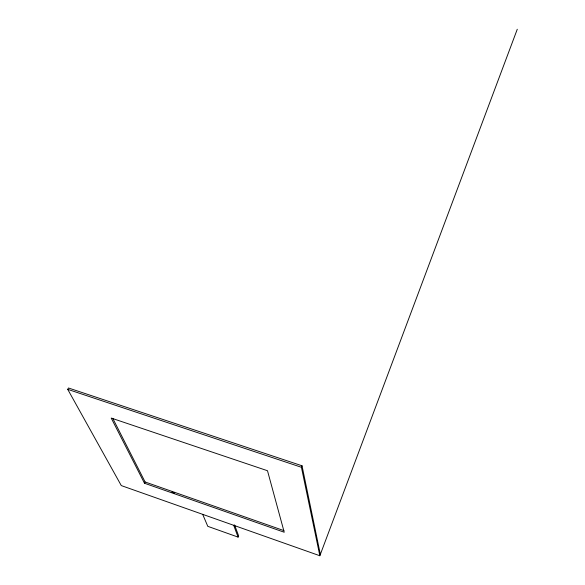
<?xml version="1.0" encoding="UTF-8"?>
<svg xmlns="http://www.w3.org/2000/svg" width="585" height="585" viewBox="0 0 585 585"><rect width="100%" height="100%" fill="white"/><g stroke="black" fill="none" stroke-linecap="round" stroke-linejoin="round"><path stroke-width="0.88" d="M320.346 554.426L302.028 465.777L68.482 387.994L67.728 389.354L121.285 485.587L319.849 555.75L517.272 29.25M319.849 555.75L301.421 467.283L302.028 465.777M202.681 514.347L207.785 526.324L238.08 537.11L238.607 535.853L234.548 524.869M144.473 483.232L111.209 418.056L267.491 470.728L284.23 532.24L144.473 483.232L145.087 481.974L112.737 418.312M67.728 389.354L301.421 467.283M145.087 481.974L283.893 530.602M171.939 492.095L174.52 492.994M233.693 525.301L238.08 537.11"/></g></svg>
